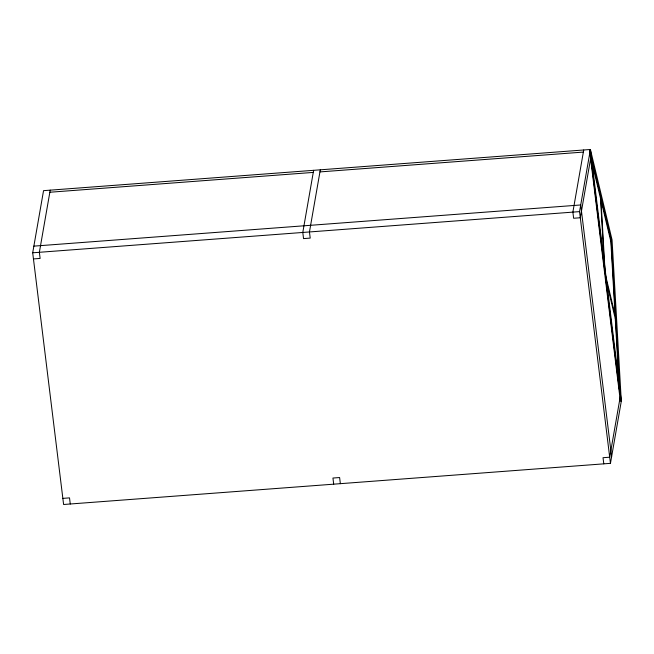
<?xml version="1.0" encoding="UTF-8"?>
<svg xmlns="http://www.w3.org/2000/svg" width="654" height="654" viewBox="0 0 654 654"><rect width="100%" height="100%" fill="white"/><g stroke="black" fill="none" stroke-linecap="round" stroke-linejoin="round"><path stroke-width="0.98" d="M32.7 252.796L43.548 190.657L590.399 149.48L612.046 239.83L621.3 401.188L610.452 463.343L63.602 504.496L32.7 252.796L579.55 211.618L590.399 149.48L621.3 401.204M50.211 190.15L39.371 252.289L40.123 258.428L33.452 258.935M313.634 170.318L302.794 232.456L303.546 238.596L310.217 238.097L309.456 231.957L320.305 169.819M583.728 149.987L572.879 212.117L573.632 218.256L580.302 217.757L591.151 155.619M620.548 395.065L609.7 457.203L603.029 457.702L603.789 463.849M49.851 192.243L313.274 172.411M319.937 171.912L583.36 152.08M33.861 246.133L580.711 204.964L611.613 456.664M62.849 498.381L69.52 497.874L70.272 504.013M579.55 211.618L610.452 463.343M340.366 483.682L339.614 477.543L332.943 478.041L333.695 484.181M611.122 239.912L589.475 149.57L620.376 401.278L611.122 239.912M600.511 198.334L590.979 158.562L604.574 269.284L600.511 198.334M610.852 241.498L600.993 200.345L605.195 273.748L615.062 314.991L610.852 241.498M615.267 318.58L605.727 278.727L619.346 389.62L615.267 318.58"/></g></svg>
